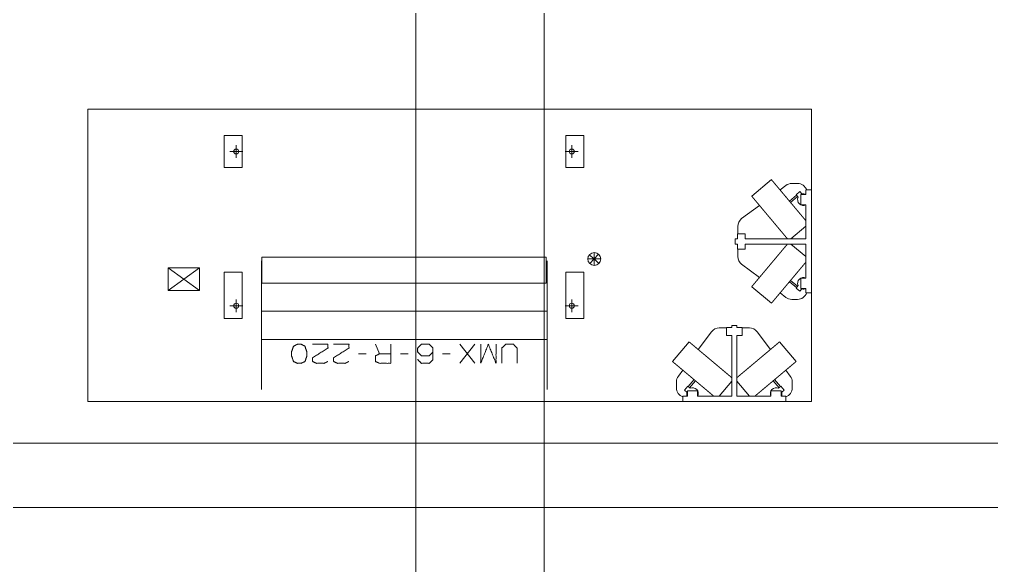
# Model space of a CAD drawing. Header units: millimetres. Extents: x 3056 to 110866, y 16649 to 58349.
# Drawn here: x 31676 to 39233, y 27048 to 31291 of the extents above; entities that cross this region are included whole.
import ezdxf

# ---------------------------------------------------------------- set-up
doc = ezdxf.new("R2010")
doc.units = ezdxf.units.MM
doc.layers.add('1', color=7, linetype='Continuous', true_color=0xffffff)

msp = doc.modelspace()

# ---------------------------------------------------------------- linework, layer by layer
at = {"layer": '1', "color": 143, "linetype": 'Continuous', "lineweight": 13}
for p, q in [((35756.5, 17862.6), (35756.5, 54613.3)), ((34756.5, 52663.3), (34756.5, 17862.6)), ((48820.5, 27999.3), (3056.5, 27999.3)), ((3056.5, 27499.3), (110866.5, 27499.3))]:
    msp.add_line(p, q, dxfattribs=at)
at = {"layer": '1', "color": 80, "linetype": 'Continuous', "lineweight": 13}
for p, q in [((32206.5, 28321.3), (32206.5, 30595.3)), ((32206.5, 28321.3), (32206.5, 30595.3)), ((32206.5, 30595.3), (37833.5, 30595.3)), ((32206.5, 30595.3), (37833.5, 30595.3)), ((37833.5, 30595.3), (37833.5, 28321.3)), ((37833.5, 30595.3), (37833.5, 28321.3)), ((33407, 30390.3), (33267, 30390.3)), ((33267, 30390.3), (33267, 30140.3)), ((33407, 30140.3), (33407, 30390.3)), ((36064, 30390.3), (35924, 30390.3)), ((35924, 30390.3), (35924, 30140.3)), ((36064, 30140.3), (36064, 30390.3)), ((33361.5, 30215.3), (33361.5, 30315.3)), ((35969.5, 30215.3), (35969.5, 30315.3)), ((33411.5, 30265.3), (33311.5, 30265.3)), ((36019.5, 30265.3), (35919.5, 30265.3)), ((33267, 30140.3), (33407, 30140.3)), ((35924, 30140.3), (36064, 30140.3)), ((37521.9, 30046.6), (37368.6, 29918)), ((37679.5, 30016.3), (37725.5, 30016.3)), ((37634.5, 30001.3), (37588.7, 29966.9)), ((37713.5, 29928.7), (37743.6, 29953.9)), ((37729.2, 29909.9), (37713.5, 29928.7)), ((37759.3, 29935.2), (37743.6, 29953.9)), ((37790.5, 29931.3), (37750.5, 29931.3)), ((37750.5, 29851.3), (37750.5, 29931.3)), ((37790.5, 29966.3), (37790.5, 29931.3)), ((37833.5, 29966.3), (37790.5, 29966.3)), ((37716.4, 29925.2), (37662, 29879.6)), ((37671, 29868.8), (37725.4, 29914.5)), ((37428.4, 29846.8), (37290.5, 29743.3)), ((37790.5, 29851.3), (37750.5, 29851.3)), ((37790.5, 29851.3), (37790.5, 29586.3)), ((37318.5, 29626.3), (37258.5, 29626.3)), ((37258.5, 29586.3), (37258.5, 29626.3)), ((37260.5, 29626.3), (37260.5, 29683.3)), ((37318.5, 29586.3), (37318.5, 29626.3)), ((37673.4, 29586.3), (37790.5, 29684.5)), ((37258.5, 29586.3), (37240.5, 29586.3)), ((37240.5, 29546.3), (37240.5, 29586.3)), ((37790.5, 29586.3), (37318.5, 29586.3)), ((36144.5, 29430.3), (36144.5, 29480.3)), ((37258.5, 29546.3), (37240.5, 29546.3)), ((37255.8, 29546), (37255.8, 29546.3)), ((37255.8, 29546), (37258.5, 29546.1)), ((37258.5, 29546.3), (37258.5, 29506.3)), ((37318.5, 29506.3), (37258.5, 29506.3)), ((37260.5, 29449.3), (37260.5, 29506.3)), ((37790.5, 29546.3), (37318.5, 29546.3)), ((37318.5, 29546.3), (37318.5, 29506.3)), ((37790.5, 29448.1), (37673.4, 29546.3)), ((37790.5, 29546.3), (37790.5, 29281.3)), ((33561.5, 29243.3), (33561.5, 29443.3)), ((33561.5, 29443.3), (35769.5, 29443.3)), ((35769.5, 29443.3), (35769.5, 29243.3)), ((36144.5, 29430.3), (36094.5, 29430.3)), ((36144.5, 29430.3), (36105.6, 29461.8)), ((36144.5, 29430.3), (36110.1, 29393.9)), ((36144.5, 29430.3), (36178.8, 29466.7)), ((36144.5, 29430.3), (36144.5, 29380.3)), ((36144.5, 29430.3), (36194.5, 29430.3)), ((36144.5, 29430.3), (36180.8, 29396)), ((32831.5, 29360.3), (33075.5, 29186.3)), ((32831.5, 29360.3), (33075.5, 29360.3)), ((32831.5, 29186.3), (32831.5, 29360.3)), ((33075.5, 29360.3), (32953.5, 29273.3)), ((33075.5, 29360.3), (33075.5, 29186.3)), ((33267, 29326.3), (33267, 28966.3)), ((33407, 29326.3), (33267, 29326.3)), ((33407, 28966.3), (33407, 29326.3)), ((36064, 29326.3), (35924, 29326.3)), ((35924, 29326.3), (35924, 28966.3)), ((36064, 28966.3), (36064, 29326.3)), ((37290.5, 29389.3), (37428.4, 29285.8)), ((32831.5, 29186.3), (32953.5, 29273.3)), ((37662, 29253), (37716.4, 29207.4)), ((37725.4, 29218.1), (37671, 29263.8)), ((37750.5, 29201.3), (37750.5, 29281.3)), ((37790.5, 29281.3), (37750.5, 29281.3)), ((33075.5, 29186.3), (32831.5, 29186.3)), ((35769.5, 29243.3), (33561.5, 29243.3)), ((37368.6, 29214.6), (37521.9, 29086)), ((37729.2, 29222.7), (37713.5, 29203.9)), ((37713.5, 29203.9), (37743.6, 29178.7)), ((37759.3, 29197.4), (37743.6, 29178.7)), ((37790.5, 29201.3), (37750.5, 29201.3)), ((37790.5, 29201.3), (37790.5, 29166.3)), ((33361.5, 29016.3), (33361.5, 29116.3)), ((35969.5, 29016.3), (35969.5, 29116.3)), ((37588.7, 29165.7), (37634.5, 29131.3)), ((37725.5, 29116.3), (37679.5, 29116.3)), ((37833.5, 29166.3), (37790.5, 29166.3)), ((33411.5, 29066.3), (33311.5, 29066.3)), ((35778.5, 29024.2), (33558.5, 29024.2)), ((36019.5, 29066.3), (35919.5, 29066.3)), ((33267, 28966.3), (33407, 28966.3)), ((35924, 28966.3), (36064, 28966.3)), ((37116.5, 28894.3), (37173.5, 28894.3)), ((37213.5, 28896.3), (37173.5, 28896.3)), ((37173.5, 28836.3), (37173.5, 28896.3)), ((37213.2, 28898.9), (37213.3, 28896.3)), ((37213.2, 28898.9), (37213.5, 28898.9)), ((37213.5, 28896.3), (37213.5, 28914.3)), ((37213.5, 28914.3), (37253.5, 28914.3)), ((37253.5, 28896.3), (37253.5, 28914.3)), ((37253.5, 28896.3), (37293.5, 28896.3)), ((37293.5, 28836.3), (37293.5, 28896.3)), ((37293.5, 28894.3), (37350.5, 28894.3)), ((33558.5, 28805.1), (35778.5, 28805.1)), ((37056.5, 28864.3), (36953, 28726.3)), ((37213.5, 28836.3), (37173.5, 28836.3)), ((37213.5, 28364.3), (37213.5, 28836.3)), ((37253.5, 28364.3), (37253.5, 28836.3)), ((37253.5, 28836.3), (37293.5, 28836.3)), ((37513.9, 28726.3), (37410.5, 28864.3)), ((34444.9, 28767.6), (34474.6, 28692.6)), ((35217.4, 28767.6), (35098.6, 28619.2)), ((35098.6, 28767.6), (35217.4, 28619.2)), ((36881.8, 28786.1), (36753.2, 28632.9)), ((37713.7, 28632.9), (37585.2, 28786.1)), ((34311.1, 28692.6), (34370.5, 28692.6)), ((34638, 28692.6), (34697.4, 28692.6)), ((34964.9, 28692.6), (35024.2, 28692.6)), ((36832.8, 28566.1), (36798.5, 28520.3)), ((36920.2, 28492.8), (36874.6, 28438.4)), ((37592.4, 28438.4), (37546.7, 28492.8)), ((37668.5, 28520.3), (37634.1, 28566.1)), ((36783.5, 28429.3), (36783.5, 28475.3)), ((36871.1, 28441.3), (36845.9, 28411.2)), ((36889.9, 28425.6), (36871.1, 28441.3)), ((36885.3, 28429.4), (36930.9, 28483.8)), ((37115.2, 28364.3), (37213.5, 28481.4)), ((37253.5, 28481.4), (37351.7, 28364.3)), ((37536, 28483.8), (37581.7, 28429.4)), ((37577.1, 28425.6), (37595.8, 28441.3)), ((37595.8, 28441.3), (37621.1, 28411.2)), ((37683.5, 28475.3), (37683.5, 28429.3)), ((36833.5, 28321.3), (36833.5, 28364.3)), ((36868.5, 28364.3), (36833.5, 28364.3)), ((36864.6, 28395.4), (36845.9, 28411.2)), ((36868.5, 28364.3), (36868.5, 28404.3)), ((36868.5, 28404.3), (36948.5, 28404.3)), ((36948.5, 28364.3), (36948.5, 28404.3)), ((37213.5, 28364.3), (36948.5, 28364.3)), ((37518.5, 28364.3), (37253.5, 28364.3)), ((37518.5, 28364.3), (37518.5, 28404.3)), ((37518.5, 28404.3), (37598.5, 28404.3)), ((37598.5, 28364.3), (37598.5, 28404.3)), ((37633.5, 28364.3), (37598.5, 28364.3)), ((37602.3, 28395.4), (37621.1, 28411.2)), ((37633.5, 28321.3), (37633.5, 28364.3)), ((37833.5, 28321.3), (32206.5, 28321.3)), ((37833.5, 28321.3), (32206.5, 28321.3))]:
    msp.add_line(p, q, dxfattribs=at)
for centre, radius in [((33361.5, 30265.3), 20), ((35969.5, 30265.3), 20), ((36144.5, 29430.3), 50), ((33361.5, 29066.3), 20), ((35969.5, 29066.3), 20)]:
    msp.add_circle(centre, radius, dxfattribs=at)
for centre, radius, start, end in [((37679.5, 29941.3), 75, 90, 126.8699), ((37725.5, 29941.3), 75, 19.47234, 90), ((37770.5, 29891.3), 45.2, 63.76834, 104.26216), ((37770.5, 29891.3), 45.2, 155.73784, 296.2321), ((37335.5, 29683.3), 75, 126.8699, 180), ((37335.5, 29449.3), 75, 180, 233.1301), ((37770.5, 29241.3), 45.2, 63.7679, 204.26216), ((37770.5, 29241.3), 45.2, 255.73784, 296.23166), ((37679.5, 29191.3), 75, 233.1301, 270), ((37725.5, 29191.3), 75, 270, 340.52766), ((37116.5, 28819.3), 75, 90, 143.1301), ((37350.5, 28819.3), 75, 36.8699, 90), ((36858.5, 28475.3), 75, 143.1301, 180), ((37608.5, 28475.3), 75, 0, 36.8699), ((36858.5, 28429.3), 75, 180, 250.52766), ((36908.5, 28384.3), 45.2, 333.7679, 114.26216), ((37558.5, 28384.3), 45.2, 65.73784, 206.2321), ((37608.5, 28429.3), 75, 289.47234, 0), ((36908.5, 28384.3), 45.2, 165.73784, 206.23166), ((37558.5, 28384.3), 45.2, 333.76834, 14.26216)]:
    msp.add_arc(centre, radius, start, end, dxfattribs=at)
for points, knots in [([(37666.5, 29874.2), (37664.3, 29876.8), (37659.9, 29882), (37655.6, 29887.2), (37651.2, 29892.4), (37649, 29895), (37644.7, 29900.1), (37640.4, 29905.3), (37636.1, 29910.4), (37631.9, 29915.5), (37627.6, 29920.5), (37625.5, 29923), (37621.4, 29928), (37619.3, 29930.4), (37615.2, 29935.3), (37611.1, 29940.2), (37609.1, 29942.6), (37605.1, 29947.3), (37603.2, 29949.7), (37599.3, 29954.3), (37595.4, 29958.9), (37591.7, 29963.4), (37589.8, 29965.6), (37586.1, 29970), (37584.3, 29972.1), (37580.8, 29976.4), (37577.3, 29980.5), (37573.9, 29984.6), (37572.2, 29986.5), (37570.6, 29988.5), (37569, 29990.4), (37567.3, 29992.3), (37564.2, 29996.1), (37561.2, 29999.7), (37559.7, 30001.5), (37558.2, 30003.2), (37555.4, 30006.6), (37554, 30008.2), (37551.3, 30011.5), (37550, 30013), (37547.5, 30016.1), (37546.2, 30017.5), (37545, 30018.9), (37543.9, 30020.3), (37541.6, 30023), (37540.5, 30024.3), (37539.5, 30025.6), (37537.4, 30028), (37535.5, 30030.3), (37534.6, 30031.4), (37533.7, 30032.4), (37532.9, 30033.4), (37532.1, 30034.4), (37531.3, 30035.4), (37529.8, 30037.1), (37529.1, 30037.9), (37527.8, 30039.5), (37527.2, 30040.2), (37526.6, 30040.9), (37526.1, 30041.6), (37525.6, 30042.1), (37525.1, 30042.7), (37524.2, 30043.7), (37523.9, 30044.2), (37523.5, 30044.6), (37523.2, 30045), (37522.9, 30045.3), (37522.4, 30045.9), (37522.1, 30046.2), (37522, 30046.4), (37521.9, 30046.5), (37521.9, 30046.5), (37521.9, 30046.6)], [0, 0, 0.0151, 0.045298, 0.075438, 0.105521, 0.120536, 0.150468, 0.180249, 0.20988, 0.239312, 0.268534, 0.283016, 0.311853, 0.326202, 0.354598, 0.382677, 0.39655, 0.424094, 0.437766, 0.464726, 0.491252, 0.517336, 0.530149, 0.555506, 0.568068, 0.592658, 0.616713, 0.64021, 0.651669, 0.663121, 0.674273, 0.685424, 0.70711, 0.728143, 0.738326, 0.74851, 0.768192, 0.777691, 0.796312, 0.805451, 0.82298, 0.831377, 0.839766, 0.84777, 0.863396, 0.871016, 0.878237, 0.892275, 0.905488, 0.911899, 0.917892, 0.923877, 0.929452, 0.93502, 0.945303, 0.95001, 0.959, 0.963273, 0.967105, 0.970944, 0.974333, 0.97773, 0.983623, 0.986119, 0.988614, 0.990668, 0.992713, 0.995902, 0.998172, 0.998865, 0.999541, 0.999774, 1, 1]), ([(37513.3, 29745.6), (37511.1, 29748.2), (37508.9, 29750.9), (37506.7, 29753.5), (37502.4, 29758.6), (37498, 29763.8), (37495.8, 29766.4), (37491.5, 29771.6), (37487.2, 29776.7), (37485.1, 29779.3), (37482.9, 29781.8), (37480.8, 29784.4), (37476.5, 29789.4), (37474.4, 29791.9), (37472.3, 29794.4), (37468.2, 29799.4), (37466.1, 29801.9), (37462, 29806.8), (37460, 29809.2), (37457.9, 29811.6), (37453.9, 29816.4), (37451.9, 29818.7), (37450, 29821.1), (37446.1, 29825.7), (37442.2, 29830.3), (37440.3, 29832.6), (37436.6, 29837), (37434.7, 29839.2), (37432.9, 29841.4), (37429.3, 29845.7), (37425.8, 29849.9), (37424.1, 29851.9), (37420.7, 29856), (37419, 29858), (37415.8, 29861.9), (37412.6, 29865.7), (37411, 29867.5), (37408, 29871.1), (37406.5, 29872.9), (37403.6, 29876.4), (37402.2, 29878.1), (37399.4, 29881.3), (37396.8, 29884.5), (37395.5, 29886), (37394.2, 29887.5), (37393, 29888.9), (37391.8, 29890.4), (37389.5, 29893.1), (37387.3, 29895.8), (37385.2, 29898.3), (37384.2, 29899.4), (37383.2, 29900.6), (37382.3, 29901.7), (37380.5, 29903.9), (37378.8, 29905.8), (37378, 29906.8), (37376.6, 29908.6), (37375.9, 29909.4), (37374.6, 29910.9), (37374, 29911.7), (37373.4, 29912.3), (37372.8, 29913), (37371.9, 29914.2), (37371.4, 29914.7), (37371, 29915.2), (37370.7, 29915.6), (37370, 29916.4), (37369.7, 29916.7), (37369.5, 29917), (37369.2, 29917.3), (37368.9, 29917.7), (37368.8, 29917.8), (37368.7, 29917.9), (37368.7, 29918), (37368.6, 29918)], [0, 0, 0.0151, 0.030207, 0.045291, 0.075439, 0.10552, 0.120538, 0.15046, 0.180258, 0.195074, 0.209882, 0.224605, 0.253927, 0.268535, 0.283016, 0.311855, 0.326202, 0.354607, 0.368646, 0.382686, 0.410413, 0.424086, 0.437766, 0.464726, 0.491261, 0.504298, 0.530148, 0.542945, 0.555506, 0.580372, 0.604686, 0.616722, 0.64021, 0.651671, 0.674273, 0.696267, 0.70711, 0.728143, 0.738327, 0.758351, 0.7682, 0.787189, 0.805453, 0.814224, 0.822989, 0.831377, 0.839766, 0.855783, 0.871017, 0.885456, 0.892267, 0.899086, 0.905497, 0.917892, 0.929444, 0.93502, 0.945303, 0.950011, 0.959, 0.963274, 0.967114, 0.970944, 0.977722, 0.980676, 0.983623, 0.986119, 0.990668, 0.992705, 0.994307, 0.995901, 0.998172, 0.998864, 0.999549, 0.999774, 1, 1]), ([(37790.5, 29726.4), (37788.2, 29729.2), (37785.7, 29732.1), (37783.2, 29735.1), (37781.9, 29736.7), (37779.2, 29739.9), (37776.4, 29743.2), (37775, 29744.9), (37773.5, 29746.7), (37772, 29748.4), (37770.5, 29750.2), (37769, 29752), (37765.8, 29755.8), (37762.6, 29759.6), (37759.3, 29763.6), (37755.9, 29767.6), (37752.4, 29771.8), (37750.6, 29773.9), (37748.8, 29776), (37747, 29778.2), (37745.2, 29780.4), (37741.5, 29784.8), (37739.6, 29787.1), (37737.7, 29789.3), (37735.8, 29791.6), (37731.9, 29796.2), (37728, 29800.9), (37726, 29803.3), (37722, 29808.1), (37719.9, 29810.5), (37717.9, 29812.9), (37713.8, 29817.8), (37711.7, 29820.3), (37709.6, 29822.8), (37705.4, 29827.8), (37703.3, 29830.3), (37701.2, 29832.8), (37696.9, 29837.9), (37692.6, 29843), (37690.5, 29845.6), (37688.3, 29848.2), (37686.1, 29850.8), (37681.8, 29856), (37679.6, 29858.6), (37677.4, 29861.2), (37675.2, 29863.8), (37670.9, 29869), (37666.5, 29874.2)], [0, 0, 0.018654, 0.038204, 0.05863, 0.069271, 0.090992, 0.113541, 0.125028, 0.136907, 0.148784, 0.161062, 0.173338, 0.198641, 0.224685, 0.251439, 0.278874, 0.306973, 0.321342, 0.335713, 0.350384, 0.365057, 0.394984, 0.410232, 0.425477, 0.440977, 0.472239, 0.503987, 0.519983, 0.552404, 0.568819, 0.585232, 0.618442, 0.635227, 0.652011, 0.685892, 0.702969, 0.720055, 0.754481, 0.789141, 0.806568, 0.823986, 0.84149, 0.876559, 0.894132, 0.911745, 0.929366, 0.964669, 1, 1]), ([(37647, 29586.3), (37646.1, 29587.3), (37645.3, 29588.4), (37644.3, 29589.5), (37642.4, 29591.7), (37641.4, 29592.9), (37640.4, 29594.1), (37638.2, 29596.7), (37637.1, 29598), (37634.8, 29600.8), (37633.6, 29602.2), (37632.4, 29603.7), (37629.9, 29606.7), (37627.2, 29609.8), (37624.5, 29613.1), (37621.6, 29616.5), (37618.7, 29620), (37615.6, 29623.6), (37614.1, 29625.5), (37612.5, 29627.4), (37609.3, 29631.2), (37607.6, 29633.2), (37606, 29635.2), (37604.3, 29637.2), (37602.6, 29639.2), (37599.1, 29643.4), (37595.5, 29647.6), (37593.7, 29649.8), (37590, 29654.2), (37588.2, 29656.4), (37584.4, 29660.9), (37580.6, 29665.4), (37578.6, 29667.8), (37574.7, 29672.5), (37570.7, 29677.2), (37566.7, 29682), (37564.6, 29684.4), (37560.5, 29689.3), (37558.4, 29691.8), (37556.4, 29694.3), (37552.2, 29699.3), (37550, 29701.8), (37545.8, 29706.9), (37543.7, 29709.4), (37539.4, 29714.5), (37535.1, 29719.7), (37532.9, 29722.3), (37530.7, 29724.8), (37526.4, 29730), (37524.2, 29732.6), (37522, 29735.2), (37517.6, 29740.4), (37513.3, 29745.6)], [0, 0, 0.006456, 0.012919, 0.019836, 0.034109, 0.041476, 0.049267, 0.065302, 0.073527, 0.090835, 0.099908, 0.108972, 0.127932, 0.147687, 0.168217, 0.189515, 0.211553, 0.234304, 0.246033, 0.25776, 0.281902, 0.294299, 0.306694, 0.319406, 0.332127, 0.358165, 0.38478, 0.398385, 0.425841, 0.439709, 0.46795, 0.496678, 0.511268, 0.540674, 0.570502, 0.60072, 0.615925, 0.646675, 0.662222, 0.67776, 0.709142, 0.724961, 0.756731, 0.772666, 0.804752, 0.837021, 0.853235, 0.869441, 0.90198, 0.918285, 0.934598, 0.967282, 1, 1]), ([(37368.6, 29214.6), (37368.7, 29214.6), (37368.7, 29214.7), (37368.8, 29214.8), (37368.9, 29214.9), (37369.1, 29215.1), (37369.2, 29215.3), (37369.7, 29215.8), (37370, 29216.2), (37370.7, 29217), (37371, 29217.4), (37371.4, 29217.9), (37372.4, 29219), (37372.8, 29219.6), (37374, 29220.9), (37375.2, 29222.4), (37375.9, 29223.2), (37376.6, 29224), (37378.1, 29225.8), (37379.7, 29227.7), (37380.5, 29228.8), (37382.3, 29230.9), (37383.3, 29232), (37384.2, 29233.2), (37385.2, 29234.4), (37387.3, 29236.8), (37388.4, 29238.2), (37390.7, 29240.9), (37391.8, 29242.2), (37394.3, 29245.1), (37396.8, 29248.2), (37399.5, 29251.3), (37400.8, 29252.9), (37402.2, 29254.6), (37403.6, 29256.3), (37406.5, 29259.7), (37408, 29261.5), (37409.5, 29263.3), (37412.6, 29267), (37414.2, 29268.9), (37417.4, 29272.7), (37420.7, 29276.7), (37422.4, 29278.7), (37425.9, 29282.8), (37427.6, 29284.9), (37429.4, 29287), (37431.2, 29289.1), (37433, 29291.3), (37436.7, 29295.7), (37438.5, 29297.9), (37442.3, 29302.4), (37446.1, 29306.9), (37450, 29311.6), (37452, 29314), (37456, 29318.7), (37458, 29321.1), (37462.1, 29325.9), (37466.2, 29330.8), (37470.3, 29335.8), (37472.4, 29338.3), (37476.7, 29343.3), (37478.8, 29345.8), (37483, 29350.9), (37485.2, 29353.5), (37489.5, 29358.6), (37491.6, 29361.2), (37496, 29366.3), (37498.1, 29368.9), (37502.5, 29374.1), (37504.7, 29376.7), (37506.8, 29379.3), (37511.2, 29384.5), (37515.6, 29389.7), (37517.8, 29392.3), (37522.1, 29397.5), (37526.5, 29402.7), (37528.7, 29405.3), (37530.8, 29407.9), (37535.2, 29413.1), (37539.5, 29418.2), (37543.8, 29423.3), (37548, 29428.4), (37550.1, 29430.9), (37552.3, 29433.4), (37556.4, 29438.4), (37558.5, 29440.9), (37560.6, 29443.4), (37562.7, 29445.8), (37566.7, 29450.7), (37568.8, 29453.1), (37572.8, 29457.9), (37576.7, 29462.6), (37578.7, 29464.9), (37580.6, 29467.2), (37584.5, 29471.8), (37588.2, 29476.3), (37590.1, 29478.5), (37591.9, 29480.7), (37593.8, 29482.9), (37595.6, 29485), (37599.1, 29489.3), (37602.6, 29493.4), (37606, 29497.5), (37609.3, 29501.4), (37612.5, 29505.3), (37615.7, 29509), (37618.7, 29512.6), (37620.2, 29514.4), (37621.7, 29516.1), (37623.1, 29517.8), (37624.5, 29519.5), (37627.2, 29522.8), (37628.6, 29524.3), (37629.9, 29525.9), (37631.1, 29527.4), (37632.4, 29528.9), (37634.8, 29531.8), (37637.1, 29534.6), (37638.3, 29535.9), (37640.4, 29538.4), (37642.4, 29540.9), (37644.3, 29543.1), (37645.2, 29544.2), (37647, 29546.3)], [0, 0, 0.000121, 0.000234, 0.00059, 0.00095, 0.00154, 0.002134, 0.003791, 0.004858, 0.007221, 0.008518, 0.010053, 0.013354, 0.015115, 0.019105, 0.023555, 0.026006, 0.028452, 0.033804, 0.039598, 0.042713, 0.049162, 0.052493, 0.056036, 0.059584, 0.067097, 0.071056, 0.079184, 0.083356, 0.092083, 0.1012, 0.110707, 0.115643, 0.120582, 0.125701, 0.136119, 0.141418, 0.146888, 0.158, 0.163633, 0.175236, 0.187154, 0.193265, 0.205626, 0.211884, 0.218282, 0.224675, 0.231211, 0.244401, 0.251063, 0.264629, 0.27843, 0.292444, 0.299561, 0.313883, 0.321095, 0.335694, 0.350467, 0.365391, 0.372925, 0.388053, 0.395652, 0.410958, 0.41866, 0.434109, 0.441851, 0.457413, 0.465224, 0.480864, 0.488693, 0.496539, 0.512235, 0.52794, 0.535791, 0.551482, 0.56714, 0.574947, 0.582753, 0.598311, 0.613795, 0.629196, 0.644498, 0.652092, 0.659682, 0.674741, 0.682201, 0.689657, 0.697038, 0.711715, 0.719011, 0.733419, 0.747636, 0.754636, 0.761641, 0.775424, 0.788978, 0.795632, 0.802285, 0.808807, 0.815331, 0.828108, 0.840604, 0.852804, 0.864705, 0.876286, 0.887541, 0.898462, 0.903749, 0.90904, 0.91415, 0.919258, 0.929113, 0.933853, 0.93859, 0.943139, 0.947689, 0.956394, 0.964704, 0.968655, 0.976345, 0.983627, 0.990476, 0.993797, 1, 1]), ([(33558.5, 29414.6), (33558.5, 29414.6), (33558.5, 29414.4), (33558.5, 29414), (33558.5, 29413.7), (33558.5, 29413), (33558.5, 29412.1), (33558.5, 29411.5), (33558.5, 29410.2), (33558.5, 29408.8), (33558.5, 29407.1), (33558.5, 29405.3), (33558.5, 29403.2), (33558.5, 29400.9), (33558.5, 29398.5), (33558.5, 29395.8), (33558.5, 29392.9), (33558.5, 29389.8), (33558.5, 29388.3), (33558.5, 29384.9), (33558.5, 29381.3), (33558.5, 29377.6), (33558.5, 29373.6), (33558.5, 29369.5), (33558.5, 29365.1), (33558.5, 29360.6), (33558.5, 29355.9), (33558.5, 29351), (33558.5, 29346), (33558.5, 29340.7), (33558.5, 29335.3), (33558.5, 29329.7), (33558.5, 29323.9), (33558.5, 29318), (33558.5, 29311.8), (33558.5, 29305.6), (33558.5, 29299.1), (33558.5, 29292.5), (33558.5, 29285.8), (33558.5, 29278.9), (33558.5, 29271.8), (33558.5, 29264.6), (33558.5, 29260.9), (33558.5, 29253.5), (33558.5, 29245.9), (33558.5, 29238.2), (33558.5, 29230.3), (33558.5, 29222.4), (33558.5, 29214.3), (33558.5, 29206), (33558.5, 29197.7), (33558.5, 29189.2), (33558.5, 29180.7), (33558.5, 29176.3), (33558.5, 29167.6), (33558.5, 29158.7), (33558.5, 29149.8), (33558.5, 29140.7), (33558.5, 29131.6), (33558.5, 29122.4), (33558.5, 29113), (33558.5, 29103.6), (33558.5, 29094.2), (33558.5, 29084.6), (33558.5, 29075), (33558.5, 29070.1), (33558.5, 29060.4), (33558.5, 29050.6), (33558.5, 29040.8), (33558.5, 29030.9), (33558.5, 29020.9), (33558.5, 29010.9), (33558.5, 29000.9), (33558.5, 28990.8), (33558.5, 28980.8), (33558.5, 28970.6), (33558.5, 28960.5), (33558.5, 28950.3), (33558.5, 28940.1), (33558.5, 28929.9), (33558.5, 28919.7), (33558.5, 28914.6)], [0, 0, 0.000106, 0.000519, 0.001349, 0.001873, 0.003328, 0.005196, 0.006339, 0.008832, 0.011732, 0.01505, 0.01877, 0.022902, 0.027443, 0.032385, 0.037735, 0.043482, 0.049625, 0.052795, 0.059537, 0.066665, 0.074179, 0.082084, 0.090366, 0.099034, 0.108072, 0.117481, 0.127254, 0.137393, 0.147892, 0.158745, 0.169948, 0.181499, 0.19339, 0.205613, 0.218171, 0.231051, 0.244253, 0.257768, 0.27159, 0.285719, 0.300144, 0.307499, 0.322358, 0.337498, 0.352918, 0.368602, 0.384551, 0.400755, 0.417206, 0.433902, 0.450835, 0.467996, 0.476632, 0.494121, 0.511827, 0.529729, 0.547831, 0.56612, 0.584587, 0.60323, 0.622037, 0.640997, 0.66011, 0.679367, 0.689061, 0.708513, 0.728082, 0.747767, 0.767558, 0.787449, 0.80742, 0.827475, 0.847605, 0.867798, 0.888044, 0.908338, 0.928668, 0.949025, 0.969409, 0.989803, 1, 1]), ([(35778.5, 28914.6), (35778.5, 28924.8), (35778.5, 28935), (35778.5, 28945.2), (35778.5, 28955.4), (35778.5, 28965.6), (35778.5, 28975.7), (35778.5, 28985.8), (35778.5, 28995.9), (35778.5, 29005.9), (35778.5, 29015.9), (35778.5, 29025.9), (35778.5, 29035.8), (35778.5, 29045.7), (35778.5, 29055.5), (35778.5, 29065.3), (35778.5, 29070.1), (35778.5, 29079.8), (35778.5, 29089.4), (35778.5, 29098.9), (35778.5, 29108.3), (35778.5, 29117.7), (35778.5, 29122.4), (35778.5, 29131.6), (35778.5, 29140.7), (35778.5, 29149.8), (35778.5, 29158.7), (35778.5, 29167.6), (35778.5, 29172), (35778.5, 29180.7), (35778.5, 29189.2), (35778.5, 29197.7), (35778.5, 29206), (35778.5, 29210.2), (35778.5, 29218.4), (35778.5, 29226.4), (35778.5, 29234.3), (35778.5, 29242.1), (35778.5, 29249.7), (35778.5, 29257.2), (35778.5, 29264.6), (35778.5, 29268.2), (35778.5, 29275.3), (35778.5, 29282.3), (35778.5, 29289.1), (35778.5, 29295.8), (35778.5, 29302.3), (35778.5, 29308.7), (35778.5, 29314.9), (35778.5, 29320.9), (35778.5, 29326.8), (35778.5, 29332.5), (35778.5, 29338), (35778.5, 29343.3), (35778.5, 29348.5), (35778.5, 29353.5), (35778.5, 29358.3), (35778.5, 29362.9), (35778.5, 29367.3), (35778.5, 29371.5), (35778.5, 29375.6), (35778.5, 29379.4), (35778.5, 29383.1), (35778.5, 29386.6), (35778.5, 29389.8), (35778.5, 29392.9), (35778.5, 29395.8), (35778.5, 29398.5), (35778.5, 29400.9), (35778.5, 29403.2), (35778.5, 29405.3), (35778.5, 29406.2), (35778.5, 29408), (35778.5, 29409.6), (35778.5, 29410.2), (35778.5, 29411.5), (35778.5, 29412.5), (35778.5, 29413.3), (35778.5, 29414), (35778.5, 29414.4), (35778.5, 29414.5), (35778.5, 29414.6)], [0, 0, 0.020394, 0.040788, 0.061161, 0.081508, 0.101822, 0.122095, 0.142314, 0.162476, 0.182568, 0.202587, 0.22252, 0.242359, 0.262102, 0.281729, 0.301245, 0.310939, 0.330259, 0.349446, 0.368486, 0.387367, 0.406094, 0.415413, 0.43388, 0.452169, 0.470271, 0.488173, 0.505879, 0.514621, 0.532004, 0.549165, 0.566098, 0.582794, 0.59108, 0.60741, 0.623487, 0.639309, 0.654861, 0.670138, 0.68514, 0.699856, 0.707069, 0.721346, 0.735321, 0.748989, 0.762351, 0.775389, 0.788111, 0.800498, 0.812558, 0.824274, 0.835651, 0.846679, 0.857358, 0.867676, 0.877635, 0.887224, 0.896447, 0.9053, 0.913772, 0.921868, 0.929578, 0.936902, 0.943834, 0.950375, 0.956518, 0.962265, 0.967615, 0.972557, 0.977098, 0.98123, 0.983194, 0.986713, 0.989824, 0.991168, 0.993661, 0.99574, 0.997402, 0.998651, 0.999481, 0.999794, 1, 1]), ([(37521.9, 29086), (37521.9, 29086.1), (37521.9, 29086.1), (37522, 29086.2), (37522.1, 29086.3), (37522.3, 29086.5), (37522.4, 29086.7), (37522.9, 29087.3), (37523.2, 29087.6), (37523.5, 29088), (37524.2, 29088.9), (37524.7, 29089.4), (37525.6, 29090.5), (37526.1, 29091), (37526.6, 29091.7), (37527.2, 29092.4), (37528.4, 29093.9), (37529.1, 29094.7), (37529.8, 29095.5), (37531.3, 29097.3), (37532.1, 29098.2), (37532.9, 29099.2), (37534.6, 29101.2), (37536.5, 29103.5), (37537.5, 29104.6), (37538.5, 29105.8), (37539.5, 29107.1), (37540.5, 29108.3), (37542.8, 29110.9), (37545.1, 29113.7), (37546.3, 29115.2), (37547.5, 29116.6), (37548.8, 29118.1), (37551.4, 29121.2), (37552.7, 29122.8), (37555.4, 29126.1), (37558.3, 29129.5), (37561.3, 29133), (37564.3, 29136.6), (37567.4, 29140.4), (37570.7, 29144.2), (37572.3, 29146.2), (37574, 29148.2), (37577.4, 29152.2), (37580.9, 29156.4), (37582.7, 29158.5), (37584.4, 29160.6), (37588.1, 29165), (37589.9, 29167.2), (37591.8, 29169.4), (37593.7, 29171.6), (37597.5, 29176.2), (37601.4, 29180.8), (37605.3, 29185.5), (37607.3, 29187.9), (37611.3, 29192.6), (37615.4, 29197.5), (37617.4, 29199.9), (37619.5, 29202.4), (37623.6, 29207.3), (37625.7, 29209.8), (37630, 29214.9), (37634.2, 29219.9), (37636.3, 29222.5), (37640.6, 29227.6), (37644.9, 29232.7), (37649.3, 29237.9), (37653.6, 29243.1), (37658, 29248.3), (37662.4, 29253.5), (37664.5, 29256.1), (37666.7, 29258.7), (37671.1, 29263.9), (37675.5, 29269.1), (37679.8, 29274.3), (37682, 29276.9), (37684.2, 29279.5), (37688.5, 29284.7), (37692.8, 29289.8), (37695, 29292.3), (37699.2, 29297.4), (37701.4, 29300), (37705.6, 29305), (37709.8, 29310), (37711.9, 29312.5), (37713.9, 29315), (37718.1, 29319.9), (37720.1, 29322.3), (37724.1, 29327.1), (37728.1, 29331.8), (37732, 29336.5), (37735.9, 29341.1), (37737.8, 29343.4), (37741.6, 29347.9), (37745.3, 29352.3), (37747.1, 29354.5), (37748.9, 29356.6), (37752.5, 29360.9), (37756, 29365), (37757.7, 29367), (37761, 29371), (37764.3, 29374.9), (37767.4, 29378.7), (37769, 29380.6), (37772.1, 29384.2), (37775, 29387.7), (37777.8, 29391.1), (37779.2, 29392.7), (37781.9, 29395.9), (37783.2, 29397.5), (37785.7, 29400.5), (37788.2, 29403.4), (37790.5, 29406.1)], [0, 0, 0.000122, 0.000247, 0.000616, 0.000984, 0.0016, 0.002216, 0.003933, 0.005038, 0.006139, 0.008836, 0.010431, 0.013851, 0.01568, 0.017752, 0.019819, 0.02443, 0.026974, 0.029513, 0.035068, 0.03807, 0.041077, 0.047539, 0.054451, 0.058127, 0.061808, 0.065705, 0.069601, 0.077816, 0.086462, 0.090988, 0.095514, 0.100246, 0.1099, 0.114829, 0.125076, 0.135696, 0.146688, 0.158036, 0.16973, 0.18176, 0.18794, 0.194124, 0.206793, 0.219771, 0.226405, 0.233043, 0.246588, 0.253496, 0.260403, 0.267441, 0.281624, 0.29605, 0.310701, 0.318076, 0.333028, 0.348173, 0.355831, 0.363489, 0.378967, 0.386782, 0.402467, 0.418281, 0.426214, 0.44219, 0.458252, 0.474386, 0.490578, 0.506816, 0.523084, 0.531223, 0.539366, 0.555645, 0.571908, 0.588141, 0.596235, 0.604329, 0.620454, 0.636507, 0.644489, 0.660402, 0.668334, 0.684073, 0.699676, 0.707406, 0.715136, 0.730434, 0.737993, 0.753021, 0.767852, 0.782476, 0.796871, 0.804016, 0.818056, 0.831835, 0.838594, 0.845358, 0.858588, 0.871531, 0.877855, 0.890335, 0.902492, 0.914315, 0.92014, 0.931447, 0.942399, 0.952978, 0.958075, 0.968078, 0.972986, 0.982401, 0.991408, 1, 1]), ([(33558.5, 28914.6), (33558.5, 28904.4), (33558.5, 28894.3), (33558.5, 28884.1), (33558.5, 28873.9), (33558.5, 28863.7), (33558.5, 28853.6), (33558.5, 28848.5), (33558.5, 28838.4), (33558.5, 28828.4), (33558.5, 28818.4), (33558.5, 28808.4), (33558.5, 28798.4), (33558.5, 28788.5), (33558.5, 28778.7), (33558.5, 28768.9), (33558.5, 28764), (33558.5, 28754.3), (33558.5, 28744.7), (33558.5, 28735.1), (33558.5, 28730.4), (33558.5, 28721), (33558.5, 28711.6), (33558.5, 28702.3), (33558.5, 28693.1), (33558.5, 28688.6), (33558.5, 28679.5), (33558.5, 28670.6), (33558.5, 28661.7), (33558.5, 28653), (33558.5, 28644.3), (33558.5, 28635.8), (33558.5, 28627.4), (33558.5, 28619.1), (33558.5, 28610.9), (33558.5, 28602.9), (33558.5, 28595), (33558.5, 28587.2), (33558.5, 28579.6), (33558.5, 28572.1), (33558.5, 28564.7), (33558.5, 28557.5), (33558.5, 28554), (33558.5, 28547), (33558.5, 28543.5), (33558.5, 28536.8), (33558.5, 28530.2), (33558.5, 28523.7), (33558.5, 28517.5), (33558.5, 28511.3), (33558.5, 28508.4), (33558.5, 28502.5), (33558.5, 28496.8), (33558.5, 28491.3), (33558.5, 28486), (33558.5, 28480.8), (33558.5, 28475.8), (33558.5, 28471), (33558.5, 28466.4), (33558.5, 28462), (33558.5, 28457.8), (33558.5, 28453.7), (33558.5, 28449.9), (33558.5, 28448), (33558.5, 28444.4), (33558.5, 28441), (33558.5, 28437.9), (33558.5, 28434.9), (33558.5, 28432.1), (33558.5, 28429.6), (33558.5, 28427.2), (33558.5, 28425), (33558.5, 28423.1), (33558.5, 28421.3), (33558.5, 28419.7), (33558.5, 28418.4), (33558.5, 28417.2), (33558.5, 28416.3), (33558.5, 28415.9), (33558.5, 28415.3), (33558.5, 28414.9), (33558.5, 28414.7), (33558.5, 28414.6)], [0, 0, 0.020399, 0.040788, 0.061161, 0.081513, 0.101827, 0.122094, 0.132207, 0.152399, 0.172524, 0.192579, 0.212555, 0.232441, 0.252232, 0.271917, 0.29149, 0.301248, 0.320637, 0.339888, 0.359001, 0.368484, 0.38737, 0.406092, 0.42465, 0.443027, 0.452171, 0.470274, 0.488176, 0.505876, 0.523371, 0.540643, 0.557687, 0.574504, 0.591083, 0.607413, 0.623489, 0.639311, 0.654863, 0.67014, 0.685142, 0.699858, 0.714283, 0.721347, 0.735322, 0.742233, 0.755748, 0.768951, 0.781831, 0.794388, 0.806611, 0.812554, 0.824275, 0.835652, 0.84668, 0.857353, 0.867672, 0.877631, 0.887224, 0.896448, 0.905301, 0.913773, 0.921869, 0.929579, 0.933336, 0.940464, 0.9472, 0.953545, 0.959492, 0.965038, 0.970187, 0.974928, 0.979262, 0.983194, 0.986713, 0.989819, 0.992518, 0.994804, 0.996672, 0.997397, 0.998645, 0.999476, 0.999894, 1, 1]), ([(35778.5, 28414.6), (35778.5, 28414.8), (35778.5, 28415.1), (35778.5, 28415.6), (35778.5, 28415.9), (35778.5, 28416.8), (35778.5, 28417.8), (35778.5, 28419.1), (35778.5, 28420.5), (35778.5, 28422.2), (35778.5, 28424), (35778.5, 28426.1), (35778.5, 28428.4), (35778.5, 28430.8), (35778.5, 28433.5), (35778.5, 28436.4), (35778.5, 28439.5), (35778.5, 28442.7), (35778.5, 28444.4), (35778.5, 28448), (35778.5, 28451.7), (35778.5, 28455.7), (35778.5, 28459.8), (35778.5, 28464.2), (35778.5, 28468.7), (35778.5, 28473.4), (35778.5, 28478.3), (35778.5, 28483.3), (35778.5, 28488.6), (35778.5, 28494), (35778.5, 28499.6), (35778.5, 28505.4), (35778.5, 28508.4), (35778.5, 28514.4), (35778.5, 28520.6), (35778.5, 28527), (35778.5, 28533.5), (35778.5, 28540.2), (35778.5, 28547), (35778.5, 28554), (35778.5, 28557.5), (35778.5, 28564.7), (35778.5, 28572.1), (35778.5, 28575.8), (35778.5, 28583.4), (35778.5, 28587.2), (35778.5, 28595), (35778.5, 28602.9), (35778.5, 28610.9), (35778.5, 28619.1), (35778.5, 28627.4), (35778.5, 28635.8), (35778.5, 28644.3), (35778.5, 28653), (35778.5, 28661.7), (35778.5, 28670.6), (35778.5, 28679.5), (35778.5, 28688.6), (35778.5, 28697.7), (35778.5, 28706.9), (35778.5, 28716.3), (35778.5, 28725.7), (35778.5, 28735.1), (35778.5, 28744.7), (35778.5, 28754.3), (35778.5, 28764), (35778.5, 28773.8), (35778.5, 28778.7), (35778.5, 28788.5), (35778.5, 28798.4), (35778.5, 28808.4), (35778.5, 28818.4), (35778.5, 28828.4), (35778.5, 28838.4), (35778.5, 28848.5), (35778.5, 28853.6), (35778.5, 28863.7), (35778.5, 28873.9), (35778.5, 28884.1), (35778.5, 28894.3), (35778.5, 28904.4), (35778.5, 28914.6)], [0, 0, 0.000212, 0.000836, 0.001873, 0.002603, 0.004265, 0.006339, 0.008832, 0.011737, 0.015049, 0.018775, 0.022908, 0.027442, 0.03239, 0.037735, 0.043481, 0.049625, 0.056166, 0.059536, 0.066664, 0.074184, 0.082084, 0.090371, 0.099033, 0.108071, 0.11748, 0.127254, 0.137398, 0.147896, 0.158749, 0.169952, 0.181498, 0.187446, 0.1995, 0.211894, 0.224609, 0.237653, 0.251009, 0.264678, 0.278653, 0.285717, 0.300142, 0.314858, 0.322362, 0.337501, 0.345137, 0.360689, 0.376511, 0.392587, 0.408917, 0.425496, 0.442313, 0.459357, 0.476629, 0.494124, 0.511824, 0.529726, 0.547829, 0.566117, 0.584584, 0.603227, 0.622033, 0.640999, 0.660112, 0.679363, 0.698752, 0.718267, 0.728083, 0.747768, 0.767559, 0.787445, 0.807421, 0.827476, 0.847601, 0.867793, 0.877906, 0.898173, 0.918487, 0.938839, 0.959212, 0.979601, 1, 1]), ([(33836.4, 28767.6), (33806.8, 28752), (33791.1, 28708.2), (33791.1, 28678.5), (33806.8, 28633.2), (33836.4, 28619.2), (33866.1, 28619.2), (33895.8, 28633.2), (33911.4, 28678.5), (33909.9, 28708.2), (33895.8, 28752), (33866.1, 28767.6), (33836.4, 28767.6)], [0, 0, 0.076269, 0.181884, 0.24938, 0.358349, 0.433028, 0.500524, 0.575204, 0.684173, 0.751762, 0.856235, 0.932504, 1, 1]), ([(34073.3, 28633.2), (34045.2, 28619.2), (33984.3, 28619.2), (33954.6, 28633.2), (33954.6, 28662.9), (34074.9, 28737.9), (34073.3, 28767.6), (33954.6, 28767.6)], [0, 0, 0.070635, 0.207523, 0.281311, 0.348001, 0.666468, 0.73325, 1, 1]), ([(34236.8, 28633.2), (34208.6, 28619.2), (34147.7, 28619.2), (34118, 28633.2), (34118, 28662.9), (34238.3, 28737.9), (34236.8, 28767.6), (34118, 28767.6)], [0, 0, 0.070635, 0.207516, 0.281309, 0.347999, 0.666469, 0.733251, 1, 1]), ([(34563.6, 28767.6), (34563.6, 28619.2), (34474.6, 28619.2), (34444.9, 28633.2), (34444.9, 28678.5), (34474.6, 28692.6), (34563.6, 28692.6)], [0, 0, 0.33923, 0.542769, 0.617838, 0.721392, 0.796461, 1, 1]), ([(34890.5, 28708.2), (34862.4, 28678.5), (34801.4, 28678.5), (34771.8, 28708.2), (34771.8, 28737.9), (34801.4, 28767.6), (34862.4, 28767.6), (34890.5, 28737.9), (34890.5, 28648.8), (34862.4, 28619.2), (34801.4, 28619.2), (34771.8, 28648.8)], [0, 0, 0.074328, 0.185085, 0.261392, 0.315347, 0.391654, 0.502411, 0.576739, 0.738608, 0.812936, 0.923693, 1, 1]), ([(35380.8, 28767.6), (35380.8, 28619.2), (35321.4, 28767.6), (35262.1, 28619.2), (35262.1, 28767.6)], [0, 0, 0.240728, 0.5, 0.759272, 1, 1]), ([(35544.3, 28619.2), (35544.3, 28737.9), (35516.1, 28767.6), (35456.8, 28767.6), (35425.5, 28737.9), (35425.5, 28619.2)], [0, 0, 0.311784, 0.419152, 0.575044, 0.688216, 1, 1]), ([(36881.8, 28786.1), (36881.8, 28786.1), (36881.8, 28786.1), (36882, 28786), (36882.1, 28785.9), (36882.3, 28785.7), (36882.5, 28785.5), (36883, 28785.1), (36883.4, 28784.8), (36883.7, 28784.5), (36884.2, 28784.1), (36884.6, 28783.8), (36885.1, 28783.3), (36885.6, 28782.9), (36886.2, 28782.4), (36886.8, 28781.9), (36887.4, 28781.4), (36888.1, 28780.8), (36888.8, 28780.2), (36890.4, 28778.9), (36891.2, 28778.2), (36893, 28776.7), (36893.9, 28775.9), (36894.9, 28775.1), (36895.9, 28774.2), (36897, 28773.4), (36898.1, 28772.4), (36899.2, 28771.5), (36900.4, 28770.5), (36902.8, 28768.5), (36904, 28767.4), (36905.3, 28766.3), (36908, 28764.1), (36909.4, 28762.9), (36912.3, 28760.5), (36913.8, 28759.2), (36915.3, 28758), (36916.9, 28756.6), (36920.1, 28753.9), (36921.8, 28752.6), (36923.5, 28751.1), (36926.9, 28748.2), (36928.7, 28746.8), (36930.5, 28745.2), (36932.3, 28743.7), (36936, 28740.6), (36939.9, 28737.4), (36943.8, 28734), (36947.9, 28730.6), (36952, 28727.1), (36956.3, 28723.6), (36960.6, 28720), (36962.8, 28718.1), (36965, 28716.2), (36969.5, 28712.5), (36974.1, 28708.6), (36976.4, 28706.7), (36981.1, 28702.7), (36985.9, 28698.8), (36990.7, 28694.7), (36993.1, 28692.7), (36998, 28688.6), (37003, 28684.4), (37005.5, 28682.3), (37010.5, 28678.1), (37015.5, 28673.9), (37020.6, 28669.6), (37023.2, 28667.5), (37028.3, 28663.1), (37030.9, 28661), (37033.5, 28658.8), (37036.1, 28656.6), (37038.7, 28654.5), (37041.3, 28652.3), (37046.5, 28647.9), (37051.7, 28643.6), (37056.9, 28639.2), (37062.1, 28634.8), (37064.7, 28632.6), (37067.3, 28630.5), (37069.9, 28628.3), (37072.5, 28626.1), (37075.1, 28623.9), (37080.2, 28619.6), (37082.8, 28617.4), (37085.4, 28615.3), (37090.5, 28611), (37095.5, 28606.7), (37098.1, 28604.6), (37103.1, 28600.4), (37105.6, 28598.3), (37108, 28596.2), (37113, 28592.1), (37115.4, 28590.1), (37117.8, 28588), (37120.3, 28586), (37125, 28582), (37129.8, 28578), (37132.1, 28576.1), (37134.4, 28574.1), (37139, 28570.3), (37143.5, 28566.5), (37147.9, 28562.8), (37152.2, 28559.2), (37156.4, 28555.6), (37158.5, 28553.9), (37160.6, 28552.2), (37162.6, 28550.5), (37166.6, 28547.1), (37168.6, 28545.4), (37172.4, 28542.2), (37176.2, 28539.1), (37179.8, 28536.1), (37181.5, 28534.6), (37185, 28531.7), (37188.3, 28528.9), (37190, 28527.5), (37191.5, 28526.2), (37194.6, 28523.6), (37196.1, 28522.4), (37197.6, 28521.1), (37200.4, 28518.8), (37203.1, 28516.5), (37205.6, 28514.4), (37208, 28512.4), (37209.2, 28511.4), (37210.3, 28510.4), (37212.4, 28508.7), (37213.5, 28507.8)], [0, 0, 0.000121, 0.000239, 0.000594, 0.00095, 0.00154, 0.002138, 0.003795, 0.004858, 0.005925, 0.007221, 0.008522, 0.010058, 0.011589, 0.013354, 0.015115, 0.01711, 0.01911, 0.02133, 0.026006, 0.028461, 0.033804, 0.036701, 0.039603, 0.042717, 0.045831, 0.049166, 0.052497, 0.056041, 0.06334, 0.0671, 0.071061, 0.079188, 0.083356, 0.092082, 0.096645, 0.101204, 0.105953, 0.115642, 0.120582, 0.1257, 0.136118, 0.141418, 0.146887, 0.152361, 0.163637, 0.175235, 0.187153, 0.199375, 0.211888, 0.224683, 0.237742, 0.2444, 0.251062, 0.264628, 0.278429, 0.285438, 0.29956, 0.313885, 0.328393, 0.335697, 0.35047, 0.365394, 0.372927, 0.388056, 0.403305, 0.418663, 0.426361, 0.441854, 0.449635, 0.457415, 0.465222, 0.473033, 0.480862, 0.496537, 0.512237, 0.527938, 0.543639, 0.55148, 0.559309, 0.567137, 0.574945, 0.582756, 0.598309, 0.606055, 0.613797, 0.629194, 0.6445, 0.652089, 0.667209, 0.674742, 0.682198, 0.697036, 0.704418, 0.711713, 0.719008, 0.733421, 0.747638, 0.754638, 0.761642, 0.775426, 0.788979, 0.802286, 0.815332, 0.828105, 0.834355, 0.840605, 0.846703, 0.858756, 0.864702, 0.876287, 0.887546, 0.898463, 0.903754, 0.914146, 0.924182, 0.929109, 0.93385, 0.94314, 0.947689, 0.95204, 0.960545, 0.968651, 0.976345, 0.983623, 0.987154, 0.990476, 0.996895, 1, 1]), ([(37253.5, 28507.8), (37254.5, 28508.7), (37256.6, 28510.4), (37257.7, 28511.4), (37258.9, 28512.4), (37260.1, 28513.3), (37262.6, 28515.4), (37263.9, 28516.5), (37266.6, 28518.8), (37269.4, 28521.1), (37270.8, 28522.4), (37272.3, 28523.6), (37275.4, 28526.2), (37278.6, 28528.9), (37280.3, 28530.3), (37283.6, 28533.1), (37285.4, 28534.6), (37289, 28537.6), (37290.8, 28539.1), (37294.5, 28542.2), (37298.4, 28545.4), (37302.3, 28548.8), (37304.3, 28550.5), (37306.3, 28552.2), (37308.4, 28553.9), (37310.5, 28555.6), (37314.7, 28559.2), (37319.1, 28562.8), (37323.5, 28566.5), (37328, 28570.3), (37332.5, 28574.1), (37334.9, 28576.1), (37337.2, 28578), (37341.9, 28582), (37346.7, 28586), (37351.5, 28590.1), (37356.4, 28594.2), (37358.9, 28596.2), (37361.4, 28598.3), (37366.4, 28602.5), (37368.9, 28604.6), (37371.4, 28606.7), (37376.5, 28611), (37381.6, 28615.3), (37384.1, 28617.4), (37386.7, 28619.6), (37389.3, 28621.8), (37394.5, 28626.1), (37397.1, 28628.3), (37399.7, 28630.5), (37402.3, 28632.6), (37404.9, 28634.8), (37410.1, 28639.2), (37415.3, 28643.6), (37420.5, 28647.9), (37423.1, 28650.1), (37428.3, 28654.5), (37430.9, 28656.6), (37433.5, 28658.8), (37438.6, 28663.1), (37443.8, 28667.5), (37446.3, 28669.6), (37451.4, 28673.9), (37453.9, 28676), (37459, 28680.2), (37461.5, 28682.3), (37464, 28684.4), (37468.9, 28688.6), (37473.8, 28692.7), (37476.2, 28694.7), (37481.1, 28698.8), (37485.8, 28702.7), (37490.5, 28706.7), (37492.8, 28708.6), (37497.4, 28712.5), (37499.7, 28714.4), (37504.1, 28718.1), (37506.3, 28720), (37510.7, 28723.6), (37514.9, 28727.1), (37519, 28730.6), (37523.1, 28734), (37527.1, 28737.4), (37530.9, 28740.6), (37534.6, 28743.7), (37538.3, 28746.8), (37541.8, 28749.7), (37543.5, 28751.1), (37545.2, 28752.6), (37546.8, 28753.9), (37548.5, 28755.3), (37551.6, 28758), (37553.1, 28759.2), (37554.6, 28760.5), (37557.5, 28762.9), (37558.9, 28764.1), (37561.6, 28766.3), (37562.9, 28767.4), (37565.4, 28769.5), (37567.8, 28771.5), (37570, 28773.4), (37571, 28774.2), (37573, 28775.9), (37574, 28776.7), (37575.7, 28778.2), (37576.6, 28778.9), (37577.4, 28779.6), (37578.1, 28780.2), (37579.5, 28781.4), (37580.8, 28782.4), (37581.3, 28782.9), (37582.4, 28783.8), (37583.2, 28784.5), (37583.6, 28784.8), (37583.9, 28785.1), (37584.5, 28785.5), (37584.7, 28785.7), (37584.9, 28785.9), (37585, 28786), (37585.1, 28786.1), (37585.1, 28786.1), (37585.2, 28786.1)], [0, 0, 0.003105, 0.009529, 0.012851, 0.016382, 0.019916, 0.027402, 0.031353, 0.039455, 0.047964, 0.052315, 0.056864, 0.06615, 0.075818, 0.080745, 0.090963, 0.09625, 0.106997, 0.112458, 0.123717, 0.135297, 0.147199, 0.153301, 0.159399, 0.165649, 0.171894, 0.184672, 0.197718, 0.211024, 0.224578, 0.238361, 0.245366, 0.252366, 0.266583, 0.280995, 0.295585, 0.310345, 0.317805, 0.325261, 0.340319, 0.347909, 0.355503, 0.370805, 0.386206, 0.393948, 0.401689, 0.409471, 0.425058, 0.432865, 0.440693, 0.448522, 0.456364, 0.472064, 0.487765, 0.503461, 0.511307, 0.526964, 0.534775, 0.542582, 0.558144, 0.573636, 0.581339, 0.596697, 0.604352, 0.61954, 0.627074, 0.634608, 0.649532, 0.664304, 0.671603, 0.686116, 0.700437, 0.714563, 0.721572, 0.735373, 0.742152, 0.755597, 0.762254, 0.775318, 0.788113, 0.800626, 0.812848, 0.824766, 0.836363, 0.84764, 0.858578, 0.869178, 0.8743, 0.879419, 0.884358, 0.889294, 0.898797, 0.903355, 0.907913, 0.916644, 0.920812, 0.92894, 0.9329, 0.940411, 0.947499, 0.954169, 0.957284, 0.963294, 0.966196, 0.97154, 0.97399, 0.976445, 0.978665, 0.982885, 0.986646, 0.988411, 0.991473, 0.994075, 0.995142, 0.996205, 0.997862, 0.998456, 0.99905, 0.999401, 0.999761, 0.999879, 1, 1]), ([(36753.2, 28632.9), (36753.2, 28632.9), (36753.3, 28632.8), (36753.4, 28632.8), (36753.5, 28632.7), (36753.7, 28632.5), (36753.9, 28632.3), (36754.5, 28631.9), (36754.8, 28631.6), (36755.2, 28631.3), (36755.6, 28630.9), (36756, 28630.5), (36756.5, 28630.1), (36757.1, 28629.7), (36757.6, 28629.2), (36758.2, 28628.7), (36759.5, 28627.6), (36760.3, 28627), (36761, 28626.4), (36762.7, 28625), (36764.4, 28623.5), (36765.4, 28622.7), (36766.4, 28621.9), (36768.4, 28620.1), (36769.5, 28619.2), (36771.8, 28617.3), (36773, 28616.3), (36774.2, 28615.3), (36775.5, 28614.2), (36776.8, 28613.1), (36779.5, 28610.9), (36780.9, 28609.7), (36782.3, 28608.5), (36783.8, 28607.3), (36786.8, 28604.7), (36788.4, 28603.4), (36791.6, 28600.7), (36793.2, 28599.3), (36796.6, 28596.5), (36800.2, 28593.5), (36803.8, 28590.5), (36805.7, 28588.9), (36807.5, 28587.3), (36811.4, 28584.1), (36813.4, 28582.4), (36815.3, 28580.8), (36819.4, 28577.4), (36823.6, 28573.9), (36827.8, 28570.3), (36832.1, 28566.7), (36834.4, 28564.8), (36836.6, 28563), (36841.1, 28559.2), (36845.6, 28555.3), (36848, 28553.4), (36852.7, 28549.5), (36855, 28547.5), (36859.8, 28543.5), (36862.2, 28541.4), (36867.1, 28537.3), (36869.6, 28535.3), (36874.5, 28531.1), (36879.5, 28526.9), (36882, 28524.8), (36884.6, 28522.7), (36889.6, 28518.4), (36892.2, 28516.3), (36897.3, 28512), (36902.5, 28507.7), (36905.1, 28505.5), (36907.7, 28503.3), (36912.8, 28499), (36915.4, 28496.8), (36920.7, 28492.4), (36925.9, 28488), (36928.5, 28485.8), (36931.1, 28483.7), (36933.7, 28481.5), (36936.3, 28479.3), (36941.5, 28474.9), (36944.1, 28472.8), (36946.7, 28470.6), (36951.8, 28466.3), (36954.4, 28464.1), (36959.5, 28459.8), (36962.1, 28457.7), (36967.2, 28453.4), (36972.2, 28449.2), (36977.2, 28445), (36982.1, 28440.8), (36987, 28436.7), (36989.5, 28434.7), (36991.9, 28432.6), (36994.3, 28430.6), (36999, 28426.7), (37001.4, 28424.7), (37006, 28420.8), (37010.6, 28416.9), (37012.8, 28415.1), (37015.1, 28413.2), (37019.5, 28409.5), (37023.8, 28405.8), (37028.1, 28402.3), (37032.2, 28398.8), (37034.2, 28397.1), (37038.2, 28393.8), (37040.2, 28392.1), (37044, 28388.9), (37047.8, 28385.8), (37049.6, 28384.2), (37051.4, 28382.7), (37054.9, 28379.8), (37058.3, 28376.9), (37059.9, 28375.6), (37063.1, 28372.9), (37066.2, 28370.3), (37067.7, 28369), (37070.6, 28366.6), (37071.9, 28365.5), (37073.3, 28364.3)], [0, 0, 0.000122, 0.000247, 0.000616, 0.000989, 0.0016, 0.002216, 0.003933, 0.005038, 0.006148, 0.007492, 0.00884, 0.010431, 0.012022, 0.013851, 0.015685, 0.019819, 0.02213, 0.024435, 0.029522, 0.035068, 0.038074, 0.041076, 0.047539, 0.050995, 0.058132, 0.061812, 0.065704, 0.0696, 0.073713, 0.082144, 0.086462, 0.090988, 0.095518, 0.104973, 0.109908, 0.119957, 0.125075, 0.135695, 0.146688, 0.158035, 0.163882, 0.169729, 0.181764, 0.187944, 0.194123, 0.206797, 0.219775, 0.233042, 0.246587, 0.253499, 0.260406, 0.274473, 0.288782, 0.296054, 0.3107, 0.318074, 0.333031, 0.340603, 0.355834, 0.363492, 0.37897, 0.394591, 0.402465, 0.410343, 0.426216, 0.434202, 0.450223, 0.466317, 0.474388, 0.482482, 0.498697, 0.506817, 0.523086, 0.539364, 0.547503, 0.555646, 0.563776, 0.57191, 0.588143, 0.596232, 0.604326, 0.62046, 0.628482, 0.64449, 0.652471, 0.668331, 0.684069, 0.699678, 0.715137, 0.730435, 0.737994, 0.745553, 0.753022, 0.767853, 0.775214, 0.78973, 0.804012, 0.811032, 0.818052, 0.83184, 0.845353, 0.858584, 0.871527, 0.87785, 0.890331, 0.896487, 0.908487, 0.920144, 0.925794, 0.931447, 0.942394, 0.952974, 0.95807, 0.968079, 0.977691, 0.982396, 0.991403, 0.995699, 1, 1]), ([(37393.6, 28364.3), (37395, 28365.5), (37396.4, 28366.6), (37399.3, 28369), (37400.8, 28370.3), (37403.8, 28372.9), (37407, 28375.6), (37408.7, 28376.9), (37410.4, 28378.4), (37413.8, 28381.2), (37417.4, 28384.2), (37419.2, 28385.8), (37422.9, 28388.9), (37426.8, 28392.1), (37428.7, 28393.8), (37430.7, 28395.4), (37432.7, 28397.1), (37434.7, 28398.8), (37438.9, 28402.3), (37441, 28404.1), (37445.3, 28407.7), (37447.4, 28409.5), (37451.9, 28413.2), (37454.1, 28415.1), (37456.4, 28416.9), (37460.9, 28420.8), (37465.6, 28424.7), (37467.9, 28426.7), (37470.3, 28428.6), (37475.1, 28432.6), (37477.5, 28434.7), (37479.9, 28436.7), (37482.4, 28438.8), (37484.8, 28440.8), (37489.8, 28445), (37494.8, 28449.2), (37497.3, 28451.3), (37502.3, 28455.5), (37504.9, 28457.7), (37507.4, 28459.8), (37512.5, 28464.1), (37517.7, 28468.4), (37520.3, 28470.6), (37525.5, 28474.9), (37530.7, 28479.3), (37533.3, 28481.5), (37535.9, 28483.7), (37541.1, 28488), (37543.7, 28490.2), (37548.9, 28494.6), (37551.5, 28496.8), (37556.7, 28501.1), (37561.9, 28505.5), (37567, 28509.8), (37569.6, 28512), (37574.7, 28516.3), (37579.8, 28520.6), (37584.9, 28524.8), (37587.4, 28526.9), (37592.4, 28531.1), (37594.9, 28533.2), (37597.4, 28535.3), (37599.8, 28537.3), (37604.7, 28541.4), (37609.5, 28545.5), (37614.3, 28549.5), (37616.6, 28551.4), (37621.3, 28555.3), (37623.6, 28557.3), (37625.9, 28559.2), (37630.4, 28563), (37632.6, 28564.8), (37634.8, 28566.7), (37637, 28568.5), (37639.1, 28570.3), (37641.3, 28572.1), (37643.4, 28573.9), (37647.5, 28577.4), (37651.6, 28580.8), (37653.6, 28582.4), (37655.6, 28584.1), (37659.4, 28587.3), (37663.1, 28590.5), (37665, 28592), (37668.5, 28595), (37670.3, 28596.5), (37673.7, 28599.3), (37675.3, 28600.7), (37678.6, 28603.4), (37680.1, 28604.7), (37681.6, 28606), (37684.6, 28608.5), (37686.1, 28609.7), (37688.8, 28612), (37691.5, 28614.2), (37694, 28616.3), (37695.1, 28617.3), (37697.4, 28619.2), (37698.5, 28620.1), (37700.6, 28621.9), (37701.5, 28622.7), (37702.5, 28623.5), (37703.4, 28624.2), (37704.3, 28625), (37705.9, 28626.4), (37707.4, 28627.6), (37708.1, 28628.1), (37708.7, 28628.7), (37709.3, 28629.2), (37709.9, 28629.7), (37710.4, 28630.1), (37710.9, 28630.5), (37711.3, 28630.9), (37711.8, 28631.3), (37712.5, 28631.9), (37713, 28632.3), (37713.2, 28632.5), (37713.4, 28632.7), (37713.5, 28632.8), (37713.7, 28632.8), (37713.7, 28632.9), (37713.7, 28632.9)], [0, 0, 0.004301, 0.008597, 0.017604, 0.022309, 0.031922, 0.04193, 0.047027, 0.052311, 0.063079, 0.074207, 0.079856, 0.091514, 0.103508, 0.10967, 0.115831, 0.12215, 0.128469, 0.141412, 0.148027, 0.161402, 0.168161, 0.181949, 0.188968, 0.195989, 0.210271, 0.224787, 0.232148, 0.239514, 0.254443, 0.262007, 0.269566, 0.277215, 0.284864, 0.300324, 0.315927, 0.323801, 0.339598, 0.34753, 0.355511, 0.37152, 0.387609, 0.395671, 0.411859, 0.428092, 0.436226, 0.444356, 0.460634, 0.468777, 0.48505, 0.49318, 0.509422, 0.525614, 0.541748, 0.549779, 0.5658, 0.581723, 0.597538, 0.605412, 0.621033, 0.628772, 0.636511, 0.644169, 0.6594, 0.67445, 0.689303, 0.696678, 0.711217, 0.718372, 0.72553, 0.739597, 0.746505, 0.753412, 0.760185, 0.766962, 0.773595, 0.780228, 0.793207, 0.805881, 0.81206, 0.81824, 0.830275, 0.841969, 0.84764, 0.858813, 0.864304, 0.874929, 0.880047, 0.890096, 0.895026, 0.899759, 0.909016, 0.913537, 0.922184, 0.930399, 0.938192, 0.941873, 0.949005, 0.952466, 0.958928, 0.96193, 0.964937, 0.967709, 0.970483, 0.97557, 0.980181, 0.982253, 0.98432, 0.986154, 0.987982, 0.989574, 0.991164, 0.992512, 0.993857, 0.996067, 0.997784, 0.998404, 0.999016, 0.999389, 0.999757, 0.999878, 1, 1])]:
    msp.add_open_spline(points, degree=1, knots=knots, dxfattribs=at)

doc.saveas('drawing.dxf')
